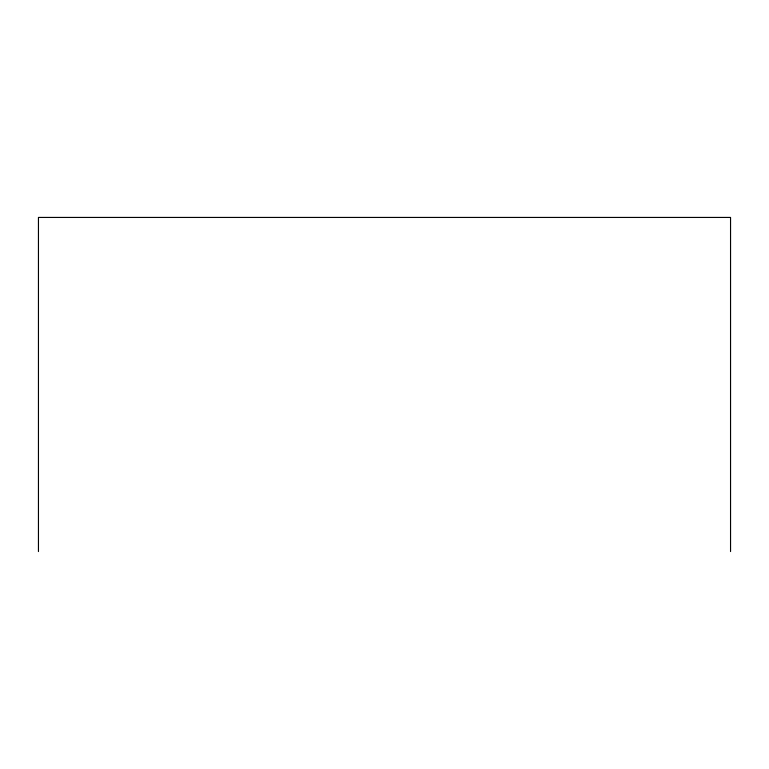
<?xml version="1.0" encoding="UTF-8"?>
<svg xmlns="http://www.w3.org/2000/svg" width="769" height="769" viewBox="0 0 769 769"><rect width="100%" height="100%" fill="white"/><g stroke="black" fill="none" stroke-linecap="round" stroke-linejoin="round"><path stroke-width="1.15" d="M730.55 551.565L730.55 217.435L38.45 217.435L38.45 551.565"/></g></svg>
